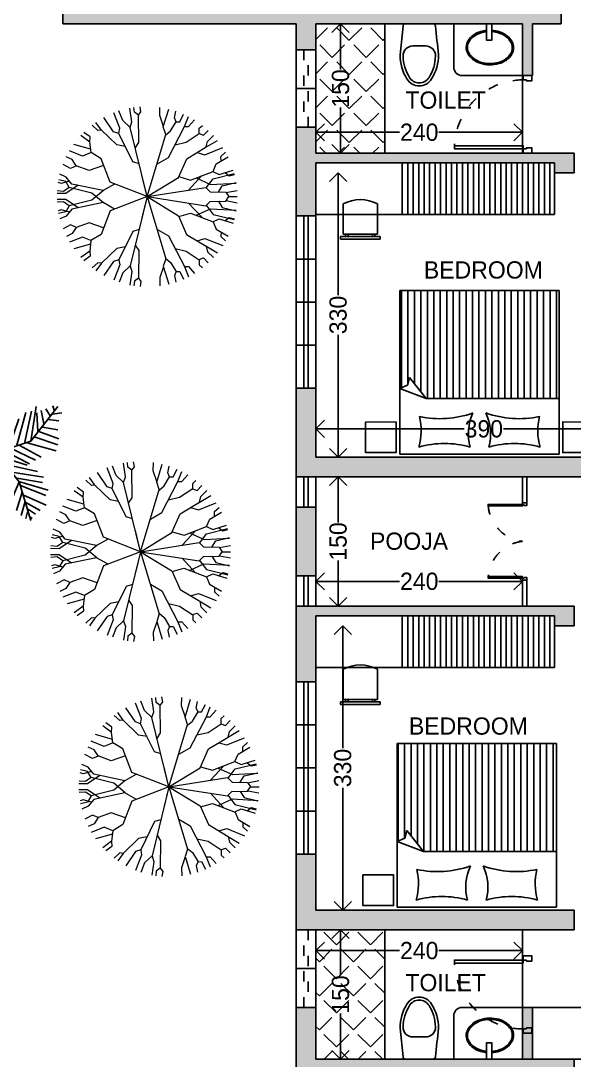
# Model space of a CAD drawing. Header units: inches. Extents: x -706 to 45253, y -3984 to 13819.
# Drawn here: x 20258 to 20901, y 5843 to 7050 of the extents above; entities that cross this region are included whole.
import ezdxf

# ---------------------------------------------------------------- set-up
doc = ezdxf.new("R2010")
doc.units = ezdxf.units.IN
doc.header["$PDMODE"] = 99
doc.header["$PDSIZE"] = 0.2
doc.linetypes.add('ACAD_ISO03W100', pattern=[30, 12, -18])
for name, color, linetype in [('BC-FURNITURE', 8, 'Continuous'), ('BC-GREYCOLOR', 8, 'Continuous'), ('BC-GREYCOLOR @ 1', 8, 'Continuous'), ('BC-Hatch', 8, 'Continuous'), ('BC-JOINARY', 27, 'Continuous'), ('BC-WALLS', 1, 'Continuous'), ('BC-WHITECOLOR', 7, 'Continuous'), ('FUR', 8, 'Continuous'), ('grey color', 8, 'Continuous'), ('LANDSCAPE', 86, 'Continuous')]:
    doc.layers.add(name, color=color, linetype=linetype)
doc.styles.add('ATTR', font='romans.shx', dxfattribs={"width": 0.8, "height": 0.7})
doc.styles.add('BC-1IN100-1', font='FreeSans.ttf', dxfattribs={"height": 20})
doc.styles.add('style2', font='FreeSans.ttf')
doc.dimstyles.new('BC-1IN100-1', dxfattribs={"dimtxt": 20, "dimasz": 20, "dimexe": 0.18, "dimexo": 0.0625, "dimgap": 1, "dimtad": 0, "dimtoh": 1, "dimdec": 1, "dimzin": 12, "dimdsep": 46, "dimtxsty": 'BC-1IN100-1', "dimblk": 'OPEN90', "dimcen": 0.09, "dimse1": 1, "dimse2": 1, "dimclrd": 256, "dimclre": 256, "dimclrt": 7, "dimadec": 0, "dimazin": 0, "dimtfac": 1, "dimtdec": 1, "dimtofl": 0, "dimtmove": 1, "dimatfit": 3, "dimldrblk": 'OPEN90', "dimfxl": 0, "dimtolj": 1, "dimtzin": 0, "dimlwd": -1, "dimarcsym": 0})

# ---------------------------------------------------------------- blocks, each defined once
blk = doc.blocks.new('PALM')
for p, q in [((0, 0), (-10.5, 57)), ((-8.737, 47.138), (-17.069, 52.711)), ((-10.186, 53.64), (-13.084, 55.962)), ((-9.099, 51.782), (-6.563, 55.962)), ((-7.65, 43.423), (-2.578, 49.46)), ((-5.114, 28.097), (-24.676, 40.636)), ((-7.288, 39.707), (-21.778, 46.673)), ((-5.839, 35.992), (4.667, 48.067)), ((-5.114, 27.632), (10.463, 46.673)), ((-3.665, 19.273), (-27.574, 35.527)), ((-2.941, 16.486), (8.652, 37.85)), ((22.055, 7.198), (27.489, 32.277)), ((27, 9), (48, 36)), ((27.127, 9.056), (31.112, 35.992)), ((35.096, 32.741), (37.27, 22.524)), ((38.719, 34.134), (41.979, 28.561)), ((44.153, 36.456), (45.239, 32.741)), ((-31.5, 4.5), (-52.5, 25.5)), ((-48.585, 21.131), (-49.309, 29.026)), ((-43.513, 28.561), (-42.427, 15.558)), ((-38.442, 26.239), (-34.819, 7.663)), ((-35.544, 28.097), (-24.314, 3.947)), ((-14.533, 2.09), (-30.834, 25.31)), ((-1.129, 6.734), (9.014, 26.704)), ((3.942, 1.625), (11.187, 24.381)), ((10.101, 3.483), (17.708, 26.239)), ((16.259, 5.805), (23.142, 31.348)), ((31.836, 30.883), (32.561, 16.486)), ((40.53, 25.775), (48.862, 24.846)), ((43.791, 29.954), (51.036, 30.883)), ((-47.498, 19.737), (-55.83, 18.344)), ((-24.314, 23.917), (-2.941, 13.7)), ((33.285, 16.486), (48.862, 10.913)), ((36.183, 19.737), (48.137, 17.88)), ((-40.615, 13.7), (-55.105, 10.913)), ((-20.691, 13.7), (-1.129, 4.876)), ((0, 0), (27, 9)), ((29.662, 12.307), (48.137, 6.269)), ((-33.37, 6.269), (-52.207, 5.34)), ((-28.299, 3.483), (-47.86, -5.805)), ((-21.416, 3.018), (-38.079, -8.128)), ((0, 0), (-31.5, 4.5)), ((-15.982, 2.09), (-30.11, -9.521)), ((0, 0), (-22.5, -19.5)), ((-6.563, 1.161), (-21.416, -8.128)), ((0, 0), (18, -22.5)), ((6.478, 1.625), (26.04, -8.592)), ((11.187, 3.483), (30.749, -5.805)), ((18.07, 5.805), (35.096, -3.483)), ((24.229, 7.663), (46.688, 1.625)), ((-6.563, -5.805), (-19.967, -9.985)), ((-4.752, -3.483), (-3.665, -14.629)), ((2.493, -3.019), (-1.491, -20.202)), ((1.769, -2.555), (24.229, -9.521)), ((5.029, -6.27), (2.131, -25.775)), ((-17.431, -15.094), (-42.789, -18.809)), ((-15.257, -12.772), (-30.11, -12.772)), ((-17.069, -15.094), (-12.721, -40.172)), ((-13.446, -11.378), (-8.737, -32.741)), ((-9.461, -8.592), (-6.201, -23.453)), ((9.014, -11.378), (3.58, -35.992)), ((7.565, -9.056), (32.198, -14.629)), ((12.274, -15.094), (36.907, -18.809)), ((-24.314, -21.596), (-42.427, -22.06)), ((-22.5, -19.5), (-37.5, -45)), ((-25.038, -23.918), (-22.865, -45.281)), ((-20.691, -18.345), (-17.793, -44.352)), ((14.085, -16.951), (6.478, -40.172)), ((18.07, -22.524), (8.289, -45.745)), ((16.259, -19.738), (36.183, -22.989)), ((18, -22.5), (27, -52.5)), ((18.433, -22.524), (40.53, -29.026)), ((-28.299, -29.026), (-42.789, -31.348)), ((-26.849, -26.24), (-40.253, -25.775)), ((-29.023, -30.884), (-27.936, -43.887)), ((20.244, -30.419), (15.897, -44.816)), ((19.157, -25.311), (38.719, -33.206)), ((-30.834, -34.135), (-42.427, -35.528)), ((-34.457, -39.708), (-40.978, -42.494)), ((-32.646, -36.921), (-31.921, -44.352)), ((22.78, -37.85), (19.519, -48.532)), ((21.331, -32.741), (39.081, -40.636)), ((22.78, -38.314), (34.372, -44.816)), ((24.591, -45.745), (23.142, -50.854)), ((24.591, -43.423), (30.749, -47.603)), ((26.764, -49.925), (28.213, -50.854))]:
    blk.add_line(p, q)
at = {"style": 'ATTR', "width": 0.8, "flags": 9}
blk.add_attdef('ESTCODE', (0, 0), '', height=0.7, dxfattribs=at)
blk = doc.blocks.new('A$C1966232F')
at = {"layer": 'LANDSCAPE', "xscale": 0.8, "yscale": 0.8, "zscale": 0.8}
blk.add_blockref('PALM', (44.66, 42), dxfattribs=at)
blk = doc.blocks.new('COCONUT_TREE')
at = {"xscale": 0.1560000000000001, "yscale": 0.156, "zscale": 0.1560000000000001, "rotation": 6.926260669370794}
blk.add_blockref('A$C1966232F', (-6.04, -7.3), dxfattribs=at)
blk = doc.blocks.new('BC-TREE-1')
at = {"color": 56, "linetype": 'Continuous', "lineweight": 20}
for p, q in [((-0.346, 0.912), (-0.388, 0.972)), ((-0.268, 0.846), (-0.33, 0.993)), ((-0.143, 0.865), (-0.171, 1.032)), ((-0.155, 0.936), (-0.112, 0.978)), ((-0.103, 0.788), (-0.13, 1.038)), ((-0.112, 0.978), (-0.118, 1.04)), ((-0.041, 0.749), (-0.018, 1.046)), ((-0.009, 0.882), (-0.024, 1.046)), ((0.076, 0.914), (0.069, 1.044)), ((0.127, 0.94), (0.14, 1.037)), ((0.127, 0.94), (0.14, 1.037)), ((0.169, 0.902), (0.21, 1.025)), ((0.239, 0.711), (0.295, 1.004)), ((0.242, 0.848), (0.301, 1.002)), ((0.308, 0.732), (0.4, 0.967)), ((0.368, 0.913), (0.39, 0.971)), ((-0.476, 0.751), (-0.538, 0.897)), ((-0.391, 0.73), (-0.446, 0.946)), ((-0.294, 0.907), (-0.346, 0.912)), ((-0.187, 0.796), (-0.143, 0.865)), ((0.058, 0.827), (-0.009, 0.882)), ((0.043, 0.733), (0.072, 0.912)), ((0.072, 0.912), (0.127, 0.94)), ((0.173, 0.898), (0.127, 0.94)), ((0.153, 0.718), (0.173, 0.898)), ((0.164, 0.813), (0.242, 0.848)), ((0.367, 0.796), (0.439, 0.95)), ((0.398, 0.861), (0.368, 0.913)), ((0.483, 0.744), (0.582, 0.87)), ((-0.123, 0.526), (-0.188, 0.799)), ((-0.139, 0.594), (-0.041, 0.749)), ((-0.009, 0.694), (-0.103, 0.788)), ((-0.014, 0.689), (0.043, 0.733)), ((0.192, 0.666), (0.308, 0.732)), ((0.391, 0.718), (0.367, 0.796)), ((0.393, 0.721), (0.483, 0.744)), ((0.524, 0.796), (0.575, 0.788)), ((0.57, 0.6), (0.681, 0.794)), ((0.575, 0.788), (0.632, 0.834)), ((-0.01, 0.487), (-0.156, 0.664)), ((0, 0), (-0.014, 0.689)), ((0, 0), (0.197, 0.661)), ((0.197, 0.661), (0.153, 0.718)), ((0.291, 0.536), (0.239, 0.711)), ((0.258, 0.474), (0.393, 0.721)), ((0.658, 0.598), (0.757, 0.722)), ((0.663, 0.603), (0.73, 0.609)), ((0.73, 0.609), (0.805, 0.668)), ((-0.181, 0.395), (-0.123, 0.526)), ((0.139, 0.467), (0.327, 0.599)), ((0.497, 0.396), (0.663, 0.603)), ((0.585, 0.506), (0.57, 0.6)), ((0.687, 0.365), (0.807, 0.502)), ((0.794, 0.555), (0.856, 0.601)), ((0.805, 0.5), (0.794, 0.555)), ((0.807, 0.502), (0.867, 0.494)), ((0.867, 0.494), (0.904, 0.526)), ((0.279, 0.333), (0.258, 0.474)), ((0.269, 0.33), (0.497, 0.396)), ((0.641, 0.24), (0.687, 0.365)), ((0.864, 0.321), (0.87, 0.366)), ((0.87, 0.366), (0.957, 0.424)), ((0, 0), (0.269, 0.33)), ((0.484, 0.184), (0.864, 0.321)), ((0.864, 0.321), (0.986, 0.351)), ((0.907, 0.218), (0.912, 0.258)), ((0.912, 0.258), (1.005, 0.292)), ((0.389, 0.062), (0.484, 0.184)), ((0.737, 0.117), (0.793, 0.168)), ((0.793, 0.168), (0.907, 0.218)), ((0.907, 0.218), (0.949, 0.192)), ((0.949, 0.192), (1.028, 0.197)), ((0, 0), (0.745, 0.118)), ((0, 0), (0.77, -0.303)), ((0.745, 0.118), (0.827, 0.078)), ((0.827, 0.078), (1.04, 0.112)), ((0.833, 0.079), (0.951, 0.019)), ((0.951, 0.019), (1.046, 0.009)), ((0.608, -0.18), (0.923, -0.227)), ((0.923, -0.227), (0.967, -0.203)), ((0.923, -0.227), (0.952, -0.277)), ((0.967, -0.203), (1.023, -0.221)), ((0.77, -0.303), (0.838, -0.292)), ((0.77, -0.303), (0.838, -0.399)), ((0.838, -0.292), (0.991, -0.335)), ((0.952, -0.277), (1.005, -0.29)), ((0.838, -0.399), (0.941, -0.457))]:
    blk.add_line(p, q, dxfattribs=at)
at = {"color": 68, "linetype": 'Continuous', "lineweight": 20}
for p, q in [((-0.542, 0.781), (-0.599, 0.858)), ((-0.188, 0.799), (-0.268, 0.846)), ((-0.705, 0.706), (-0.732, 0.747)), ((-0.618, 0.745), (-0.666, 0.807)), ((-0.644, 0.696), (-0.618, 0.745)), ((-0.479, 0.757), (-0.542, 0.781)), ((-0.374, 0.514), (-0.479, 0.757)), ((-0.43, 0.643), (-0.391, 0.73)), ((-0.742, 0.584), (-0.81, 0.663)), ((-0.645, 0.698), (-0.705, 0.706)), ((-0.565, 0.534), (-0.645, 0.698)), ((-0.811, 0.491), (-0.891, 0.548)), ((-0.748, 0.539), (-0.857, 0.6)), ((-0.816, 0.451), (-0.811, 0.491)), ((-0.748, 0.539), (-0.742, 0.584)), ((-0.417, 0.305), (-0.748, 0.539)), ((-0.554, 0.402), (-0.565, 0.534)), ((-0.171, 0.389), (-0.374, 0.514)), ((-0.776, 0.294), (-0.973, 0.384)), ((-0.864, 0.437), (-0.938, 0.463)), ((-0.816, 0.451), (-0.864, 0.437)), ((-0.72, 0.372), (-0.816, 0.451)), ((-0.68, 0.308), (-0.72, 0.372)), ((0, 0), (-0.171, 0.389)), ((-0.912, 0.27), (-1.006, 0.286)), ((-0.782, 0.297), (-0.912, 0.27)), ((-0.687, 0.311), (-0.776, 0.294)), ((0, 0), (-0.687, 0.311)), ((-0.359, 0.163), (-0.417, 0.305)), ((-0.986, 0.061), (-1.045, 0.058)), ((-0.95, 0.026), (-0.991, -0.015)), ((-0.95, 0.026), (-0.986, 0.061)), ((-0.634, -0.012), (-0.95, 0.026)), ((0, 0), (-0.823, -0.088)), ((0, 0), (-0.25, -0.027)), ((0, 0), (-0.223, -0.404)), ((0, 0), (0.233, -0.093)), ((0, 0), (0.107, -0.448)), ((-0.991, -0.015), (-1.046, -0.013)), ((-0.885, -0.059), (-1.045, -0.06)), ((-0.823, -0.088), (-0.914, -0.163)), ((-0.823, -0.088), (-0.885, -0.059)), ((-0.423, -0.112), (-0.77, -0.228)), ((-0.576, -0.062), (-0.634, -0.012)), ((-0.391, -0.042), (-0.423, -0.112)), ((-0.914, -0.163), (-1.029, -0.191)), ((-0.829, -0.21), (-1.015, -0.254)), ((-0.77, -0.228), (-0.829, -0.21)), ((-0.77, -0.228), (-0.798, -0.285)), ((-0.611, -0.175), (-0.643, -0.27)), ((0.366, -0.144), (0.378, -0.22)), ((0.378, -0.22), (0.682, -0.424)), ((0.539, -0.213), (0.608, -0.18)), ((-0.798, -0.285), (-0.977, -0.375)), ((-0.643, -0.27), (-0.837, -0.423)), ((-0.195, -0.355), (-0.138, -0.497)), ((0.543, -0.331), (0.548, -0.431)), ((-0.837, -0.423), (-0.933, -0.474)), ((-0.838, -0.463), (-0.907, -0.521)), ((-0.837, -0.423), (-0.838, -0.463)), ((-0.507, -0.472), (-0.593, -0.578)), ((-0.223, -0.404), (-0.507, -0.472)), ((-0.425, -0.453), (-0.39, -0.626)), ((0.094, -0.394), (0.001, -0.516)), ((0.107, -0.448), (0.364, -0.59)), ((0.548, -0.431), (0.695, -0.63)), ((0.682, -0.424), (0.743, -0.422)), ((0.682, -0.424), (0.694, -0.487)), ((0.743, -0.422), (0.911, -0.515)), ((-0.775, -0.564), (-0.836, -0.629)), ((-0.715, -0.577), (-0.805, -0.668)), ((-0.715, -0.577), (-0.775, -0.564)), ((-0.593, -0.578), (-0.715, -0.577)), ((-0.634, -0.578), (-0.714, -0.764)), ((-0.593, -0.578), (-0.566, -0.683)), ((-0.138, -0.497), (-0.262, -0.847)), ((-0.139, -0.494), (-0.046, -0.642)), ((0.003, -0.514), (-0.126, -0.631)), ((0.001, -0.516), (0.028, -0.886)), ((0.29, -0.549), (0.21, -0.707)), ((0.364, -0.59), (0.418, -0.715)), ((0.694, -0.487), (0.842, -0.621)), ((-0.566, -0.683), (-0.646, -0.823)), ((-0.39, -0.626), (-0.466, -0.768)), ((-0.126, -0.631), (-0.227, -0.882)), ((-0.046, -0.642), (-0.016, -0.911)), ((0.21, -0.707), (0.245, -0.864)), ((0.418, -0.715), (0.365, -0.809)), ((0.418, -0.715), (0.537, -0.746)), ((0.695, -0.63), (0.685, -0.669)), ((0.685, -0.669), (0.736, -0.743)), ((0.695, -0.63), (0.773, -0.705)), ((-0.542, -0.804), (-0.583, -0.869)), ((-0.466, -0.768), (-0.542, -0.804)), ((-0.444, -0.838), (-0.502, -0.918)), ((-0.464, -0.766), (-0.444, -0.838)), ((-0.238, -0.778), (-0.161, -0.932)), ((0.023, -0.813), (-0.092, -0.941)), ((0.365, -0.809), (0.404, -0.965)), ((0.458, -0.725), (0.486, -0.927)), ((0.537, -0.746), (0.597, -0.749)), ((0.537, -0.746), (0.599, -0.858)), ((0.597, -0.749), (0.64, -0.828)), ((-0.351, -0.901), (-0.393, -0.97)), ((-0.262, -0.847), (-0.351, -0.901)), ((-0.302, -0.913), (-0.332, -0.992)), ((-0.227, -0.882), (-0.302, -0.913)), ((-0.298, -0.869), (-0.283, -0.966)), ((-0.227, -0.882), (-0.19, -0.953)), ((-0.19, -0.953), (-0.206, -1.026)), ((-0.161, -0.932), (-0.175, -1.032)), ((-0.092, -0.941), (-0.105, -1.041)), ((-0.016, -0.911), (-0.069, -0.97)), ((-0.016, -0.911), (0.049, -0.96)), ((0.057, -0.917), (0.017, -1.007)), ((0.028, -0.886), (0.099, -0.962)), ((0.049, -0.96), (0.057, -1.045)), ((0.099, -0.962), (0.121, -1.039)), ((0.244, -0.862), (0.206, -0.925)), ((0.206, -0.925), (0.24, -1.018)), ((0.245, -0.864), (0.309, -0.919)), ((0.309, -0.919), (0.332, -0.992)), ((-0.283, -0.966), (-0.3, -1.002)), ((-0.069, -0.97), (-0.074, -1.044)), ((0.017, -1.007), (0.024, -1.046))]:
    blk.add_line(p, q, dxfattribs=at)
blk = doc.blocks.new('02 GROUND FLOOR$0$wc-wh')
at = {"color": 0, "linetype": 'ByBlock'}
for points in [[(315, 195), (22, 165, 0.384412), (0, 140), (0, -140, 0.383904), (22, -165, 0.001434), (314, -195, 0.140641), (560, -125, 0.259738), (630, 0, 0.259738), (560, 125, 0.139471)], [(225, 65), (225, -65, 0.422961), (328, -165, 0.13189), (544, -100, 0.259738), (600, 0, 0.259738), (544, 100, 0.13189), (328, 165, 0.422961)]]:
    blk.add_lwpolyline(points, format="xyb", close=True, dxfattribs=at)
blk.add_arc((316, -170), 25, 264.2811, 270.16, dxfattribs=at)
blk = doc.blocks.new('A$C6E117E9E')
at = {"xscale": -1, "rotation": 30.00000247440961}
blk.add_blockref('02 GROUND FLOOR$0$wc-wh', (564, 389), dxfattribs=at)
blk = doc.blocks.new('GOBIND DOOR 7')
at = {"layer": 'BC-Hatch', "linetype": 'ACAD_ISO03W100'}
blk.add_arc((33263.5, 16175.5), 80, 0, 90, dxfattribs=at)
at = {"layer": 'BC-JOINARY'}
blk.add_lwpolyline([(33263.5, 16175.5), (33263.5, 16255.5), (33267, 16255.5), (33267, 16175.5)], close=True, dxfattribs=at)
for points in [[(33263.5, 16171.7), (33264.8, 16171.7), (33264.8, 16165.5), (33258.5, 16165.5), (33258.5, 16175.5), (33263.5, 16175.5), (33263.5, 16171.7)], [(33343.5, 16171.7), (33342.3, 16171.7), (33342.3, 16165.5), (33348.5, 16165.5), (33348.5, 16175.5), (33343.5, 16175.5), (33343.5, 16171.7)]]:
    blk.add_lwpolyline(points, dxfattribs=at)
blk = doc.blocks.new('A$C52937CB9')
at = {"layer": 'FUR'}
for p, q in [((39.8, 190), (39.8, 0)), ((224.8, 190), (39.8, 190)), ((224.8, 0), (224.8, 190)), ((39.8, 125.3), (194.3, 125.3)), ((213.7, 101.1), (194.3, 125.3)), ((194.3, 125.3), (224.8, 114)), ((216.1, 110), (213.7, 101.1)), ((224.8, 114), (216.1, 110)), ((39.8, 0), (224.8, 0))]:
    blk.add_line(p, q, dxfattribs=at)
for points in [[(0, 152.8), (0, 188.3), (35.6, 188.3), (35.5, 152.7)], [(264.7, 152.8), (264.6, 188.3), (229.1, 188.3), (229.1, 152.7)]]:
    blk.add_lwpolyline(points, close=True, dxfattribs=at)
for centre, radius, start, end in [((-1.3, 162.6), 65.9, 345.6575, 16.9499), ((91.6, 288.6), 110.9, 254.3673, 285.6765), ((176.6, 166.4), 57.2, 164.3325, 204.9851), ((88, 166.4), 57.2, 335.0149, 15.6675), ((173, 288.6), 110.9, 254.3235, 285.6327), ((265.9, 162.6), 65.9, 163.0501, 194.3425), ((86.6, 35.1), 113.8, 70.3798, 102.1998), ((178.1, 35.1), 113.8, 77.8002, 109.6202)]:
    blk.add_arc(centre, radius, start, end, dxfattribs=at)
blk = doc.blocks.new('A$C925929284')
at = {"layer": 'BC-GREYCOLOR'}
h = blk.add_hatch(dxfattribs=at)
h.set_pattern_fill('ANSI31', color=256, scale=60, angle=315, style=0)
h.set_pattern_definition([(0, (-91.719, -51.977), (2e-15, 7.5), [])])
h.paths.add_polyline_path([(125.3, 70.3), (125.3, 224.8), (0, 224.8), (0, 39.8), (114, 39.8), (110, 48.5), (101.1, 50.9)])
at = {"layer": 'grey color', "rotation": 270}
blk.add_blockref('A$C52937CB9', (0, 264.7), dxfattribs=at)
blk = doc.blocks.new('chair- 1')
at = {"layer": 'BC-FURNITURE'}
for p, q in [((119.5, -460.5), (73.5, -460.5)), ((73.5, -463.5), (73.5, -460.5)), ((119.5, -463.5), (73.5, -463.5)), ((76.5, -466.5), (76.5, -501.5)), ((76.5, -466.5), (116.5, -466.5)), ((79.5, -466.5), (79.5, -463.5)), ((82.5, -466.5), (82.5, -463.5)), ((110.5, -466.5), (110.5, -463.5)), ((113.5, -466.5), (113.5, -463.5)), ((116.5, -501.5), (116.5, -466.5)), ((119.5, -463.5), (119.5, -460.5))]:
    blk.add_line(p, q, dxfattribs=at)
blk.add_arc((96.5, -464), 42.5, 241.9275, 298.0725, dxfattribs=at)
blk = doc.blocks.new('_Open90')
at = {"color": 0, "linetype": 'ByBlock', "lineweight": -2}
for p, q in [((0, 0), (-1, 0)), ((-0.5, 0.5), (0, 0)), ((0, 0), (-0.5, -0.5))]:
    blk.add_line(p, q, dxfattribs=at)
blk = doc.blocks.new('*D517')
at = {"layer": 'BC-Hatch'}
for p, q in [((322.6, 1851), (322.6, 1817.9)), ((322.6, 1741), (322.6, 1774.1))]:
    blk.add_line(p, q, dxfattribs=at)
at = {"layer": 'Defpoints', "color": 0}
for p in [(322.6, 1871), (374, 1871), (374, 1721)]:
    blk.add_point(p, dxfattribs=at)
at = {"layer": 'BC-Hatch', "xscale": 20, "yscale": 20, "zscale": 20}
for p, rotation in [((322.6, 1871), 90), ((322.6, 1721), 270)]:
    blk.add_blockref('_Open90', p, dxfattribs=dict(at, rotation=rotation))
at = {"layer": 'BC-Hatch', "color": 7, "insert": (322.6, 1796), "char_height": 20, "attachment_point": 5, "rotation": 90, "style": 'BC-1IN100-1'}
blk.add_mtext('\\A1;150', dxfattribs=at)
blk = doc.blocks.new('*D518')
at = {"layer": 'BC-Hatch'}
for p, q in [((314, 1745.1), (391.1, 1745.1)), ((514, 1745.1), (436.9, 1745.1))]:
    blk.add_line(p, q, dxfattribs=at)
at = {"layer": 'Defpoints', "color": 0}
for p in [(294, 1871), (534, 1871), (294, 1745.1)]:
    blk.add_point(p, dxfattribs=at)
at = {"layer": 'BC-Hatch', "xscale": 20, "yscale": 20, "zscale": 20, "rotation": 180}
blk.add_blockref('_Open90', (294, 1745.1), dxfattribs=at)
at = {"layer": 'BC-Hatch', "xscale": 20, "yscale": 20, "zscale": 20}
blk.add_blockref('_Open90', (534, 1745.1), dxfattribs=at)
at = {"layer": 'BC-Hatch', "color": 7, "insert": (414, 1745.1), "char_height": 20, "attachment_point": 5, "style": 'BC-1IN100-1'}
blk.add_mtext('\\A1;240', dxfattribs=at)
blk = doc.blocks.new('*D519')
at = {"layer": 'BC-Hatch'}
for p, q in [((314, 1400.7), (466.1, 1400.7)), ((664, 1400.7), (511.9, 1400.7))]:
    blk.add_line(p, q, dxfattribs=at)
at = {"layer": 'Defpoints', "color": 0}
for p in [(294, 1400.7), (294, 1368), (684, 1368)]:
    blk.add_point(p, dxfattribs=at)
at = {"layer": 'BC-Hatch', "xscale": 20, "yscale": 20, "zscale": 20, "rotation": 180}
blk.add_blockref('_Open90', (294, 1400.7), dxfattribs=at)
at = {"layer": 'BC-Hatch', "xscale": 20, "yscale": 20, "zscale": 20}
blk.add_blockref('_Open90', (684, 1400.7), dxfattribs=at)
at = {"layer": 'BC-Hatch', "color": 7, "insert": (489, 1400.7), "char_height": 20, "attachment_point": 5, "style": 'BC-1IN100-1'}
blk.add_mtext('\\A1;390', dxfattribs=at)
blk = doc.blocks.new('*D520')
at = {"layer": 'BC-Hatch'}
for p, q in [((319.8, 1678), (319.8, 1555.9)), ((319.8, 1388), (319.8, 1510.1))]:
    blk.add_line(p, q, dxfattribs=at)
at = {"layer": 'Defpoints', "color": 0}
for p in [(294, 1698), (319.8, 1698), (294, 1368)]:
    blk.add_point(p, dxfattribs=at)
at = {"layer": 'BC-Hatch', "xscale": 20, "yscale": 20, "zscale": 20}
for p, rotation in [((319.8, 1698), 90), ((319.8, 1368), 270)]:
    blk.add_blockref('_Open90', p, dxfattribs=dict(at, rotation=rotation))
at = {"layer": 'BC-Hatch', "color": 7, "insert": (319.8, 1533), "char_height": 20, "attachment_point": 5, "rotation": 90, "style": 'BC-1IN100-1'}
blk.add_mtext('\\A1;330', dxfattribs=at)
blk = doc.blocks.new('*D521')
at = {"layer": 'BC-Hatch'}
for p, q in [((325.1, 1152), (325.1, 1029.9)), ((325.1, 862), (325.1, 984.1))]:
    blk.add_line(p, q, dxfattribs=at)
at = {"layer": 'Defpoints', "color": 0}
for p in [(325.1, 1172), (384, 1172), (384, 842)]:
    blk.add_point(p, dxfattribs=at)
at = {"layer": 'BC-Hatch', "xscale": 20, "yscale": 20, "zscale": 20}
for p, rotation in [((325.1, 1172), 90), ((325.1, 842), 270)]:
    blk.add_blockref('_Open90', p, dxfattribs=dict(at, rotation=rotation))
at = {"layer": 'BC-Hatch', "color": 7, "insert": (325.1, 1007), "char_height": 20, "attachment_point": 5, "rotation": 90, "style": 'BC-1IN100-1'}
blk.add_mtext('\\A1;330', dxfattribs=at)
blk = doc.blocks.new('*D524')
at = {"layer": 'BC-Hatch'}
for p, q in [((322.6, 799), (322.6, 765.9)), ((322.6, 689), (322.6, 722.1))]:
    blk.add_line(p, q, dxfattribs=at)
at = {"layer": 'Defpoints', "color": 0}
for p in [(374, 819), (322.6, 669), (374, 669)]:
    blk.add_point(p, dxfattribs=at)
at = {"layer": 'BC-Hatch', "xscale": 20, "yscale": 20, "zscale": 20}
for p, rotation in [((322.6, 819), 90), ((322.6, 669), 270)]:
    blk.add_blockref('_Open90', p, dxfattribs=dict(at, rotation=rotation))
at = {"layer": 'BC-Hatch', "color": 7, "insert": (322.6, 744), "char_height": 20, "attachment_point": 5, "rotation": 90, "style": 'BC-1IN100-1'}
blk.add_mtext('\\A1;150', dxfattribs=at)
blk = doc.blocks.new('*D525')
at = {"layer": 'BC-Hatch'}
for p, q in [((314, 794.9), (391.1, 794.9)), ((514, 794.9), (436.9, 794.9))]:
    blk.add_line(p, q, dxfattribs=at)
at = {"layer": 'Defpoints', "color": 0}
for p in [(294, 794.9), (294, 669), (534, 669)]:
    blk.add_point(p, dxfattribs=at)
at = {"layer": 'BC-Hatch', "xscale": 20, "yscale": 20, "zscale": 20, "rotation": 180}
blk.add_blockref('_Open90', (294, 794.9), dxfattribs=at)
at = {"layer": 'BC-Hatch', "xscale": 20, "yscale": 20, "zscale": 20}
blk.add_blockref('_Open90', (534, 794.9), dxfattribs=at)
at = {"layer": 'BC-Hatch', "color": 7, "insert": (414, 794.9), "char_height": 20, "attachment_point": 5, "style": 'BC-1IN100-1'}
blk.add_mtext('\\A1;240', dxfattribs=at)
blk = doc.blocks.new('*D530')
at = {"layer": 'BC-Hatch'}
for p, q in [((319.8, 1325), (319.8, 1291.9)), ((319.8, 1215), (319.8, 1248.1))]:
    blk.add_line(p, q, dxfattribs=at)
at = {"layer": 'Defpoints', "color": 0}
for p in [(294, 1345), (319.8, 1345), (294, 1195)]:
    blk.add_point(p, dxfattribs=at)
at = {"layer": 'BC-Hatch', "xscale": 20, "yscale": 20, "zscale": 20}
for p, rotation in [((319.8, 1345), 90), ((319.8, 1195), 270)]:
    blk.add_blockref('_Open90', p, dxfattribs=dict(at, rotation=rotation))
at = {"layer": 'BC-Hatch', "color": 7, "insert": (319.8, 1270), "char_height": 20, "attachment_point": 5, "rotation": 90, "style": 'BC-1IN100-1'}
blk.add_mtext('\\A1;150', dxfattribs=at)
blk = doc.blocks.new('*D531')
at = {"layer": 'BC-Hatch'}
for p, q in [((314, 1223.7), (391.1, 1223.7)), ((514, 1223.7), (436.9, 1223.7))]:
    blk.add_line(p, q, dxfattribs=at)
at = {"layer": 'Defpoints', "color": 0}
for p in [(534, 1223.7), (294, 1195), (534, 1195)]:
    blk.add_point(p, dxfattribs=at)
at = {"layer": 'BC-Hatch', "xscale": 20, "yscale": 20, "zscale": 20, "rotation": 180}
blk.add_blockref('_Open90', (294, 1223.7), dxfattribs=at)
at = {"layer": 'BC-Hatch', "xscale": 20, "yscale": 20, "zscale": 20}
blk.add_blockref('_Open90', (534, 1223.7), dxfattribs=at)
at = {"layer": 'BC-Hatch', "color": 7, "insert": (414, 1223.7), "char_height": 20, "attachment_point": 5, "style": 'BC-1IN100-1'}
blk.add_mtext('\\A1;240', dxfattribs=at)
blk = doc.blocks.new('A$C593863391')
at = {"layer": 'BC-GREYCOLOR'}
h = blk.add_hatch(dxfattribs=at)
h.set_pattern_fill('ANSI31', color=256, scale=60, angle=225, style=0)
h.set_pattern_definition([(270, (296.5685, 1127.228), (7.5, -4e-15), [])])
h.paths.add_polyline_path([(573.37, 910.21), (573.37, 1035.51), (388.37, 1035.51), (388.37, 921.51), (397.05, 925.54), (399.48, 934.42), (418.88, 910.21)])
at = {"layer": 'BC-Hatch'}
h = blk.add_hatch(color=16, dxfattribs=at)
h.paths.add_polyline_path([(1353.02, 2164), (1353.02, 2510), (1241.52, 2510), (1241.52, 2487), (1330.02, 2487), (1330.02, 2247), (1030.02, 2247), (1030.02, 2224), (1330.02, 2224), (1330.02, 2164)])
h.paths.add_polyline_path([(940.02, 2224), (940.02, 2510), (917.02, 2510), (917.02, 2224)])
h.paths.add_polyline_path([(940.02, 2044), (940.02, 2067), (917.02, 2067), (917.02, 2044)])
h.paths.add_polyline_path([(1045.02, 1871), (1045.02, 1894), (940.02, 1894), (940.02, 1954), (917.02, 1954), (917.02, 1871)])
h.paths.add_polyline_path([(1353.02, 1871), (1353.02, 1954), (1330.02, 1954), (1330.02, 1894), (1225.02, 1894), (1225.02, 1871), (1330.02, 1871)])
h.paths.add_polyline_path([(1353.02, 1999), (1353.02, 2119), (1330.02, 2119), (1330.02, 1999)])
h.paths.add_polyline_path([(1353.02, 1345), (1353.02, 1721), (1330.02, 1721), (1330.02, 1345)])
h.paths.add_polyline_path([(940.02, 1356.5, 1), (917.02, 1356.5, 1)])
h.paths.add_polyline_path([(917.02, 1709.5, 1), (940.02, 1709.5, 1)])
h.paths.add_polyline_path([(707.02, 1623), (707.02, 1721), (684.02, 1721), (684.02, 1711), (684.02, 1623)])
h.paths.add_polyline_path([(707.02, 1422.64), (707.02, 1473), (684.02, 1473), (684.02, 1368), (294.02, 1368), (294.02, 1448), (271.02, 1448), (271.02, 1345), (707.02, 1345), (707.02, 1411.63), (701.43, 1410.78), (707.02, 1411.78), (707.02, 1422.42), (689.98, 1423.03)])
h.paths.add_polyline_path([(594.02, 1698), (594.02, 1711), (594.02, 1721), (294.02, 1721), (294.02, 1751), (271.02, 1751), (271.02, 1648), (294.02, 1648), (294.02, 1709.5), (571.02, 1709.5), (571.02, 1698)])
h.paths.add_polyline_path([(579.02, 1871), (579.02, 1942.5), (684.02, 1942.5), (684.02, 1871), (707.02, 1871), (707.02, 1954), (556.02, 1954), (556.02, 1894), (376, 1894), (376, 1954), (364.5, 1954), (354.5, 1954), (353, 1954), (353, 1894), (23, 1894), (23, 2134), (353, 2134), (353, 2044), (354.5, 2044), (364.5, 2044), (376, 2044), (376, 2134), (556.02, 2134), (556.02, 2074), (579.02, 2074), (579.02, 2157), (294.02, 2157), (294.02, 2247), (271.02, 2247), (271.02, 2157), (0, 2157), (0, 1871), (271.02, 1871), (271.02, 1841), (294.02, 1841), (294.02, 1871), (534.02, 1871), (534.02, 1811), (534.76, 1811), (544.76, 1811), (545.52, 1811), (545.52, 1871)])
h.paths.add_polyline_path([(707.02, 2044), (707.02, 2510), (589.02, 2510), (589.02, 2487), (684.02, 2487), (684.02, 2044)])
h.paths.add_polyline_path([(389.02, 2487), (389.02, 2510), (271.02, 2510), (271.02, 2397), (294.02, 2397), (294.02, 2487)])
h.paths.add_polyline_path([(294.02, 1230), (294.02, 1310), (271.02, 1310), (271.02, 1230)])
h.paths.add_polyline_path([(1141.52, 2487), (1141.52, 2510), (1030.02, 2510), (1030.02, 2487)], flags=16)
h = blk.add_hatch(dxfattribs=at)
h.set_pattern_fill('ANGLE', color=256, scale=4, angle=45, style=0)
h.set_pattern_definition([(45, (-8501.085, -5044.09), (-19.75656, 19.75656), [20.32, -7.62]), (135, (-8501.085, -5044.09), (-19.75656, -19.75656), [20.32, -7.62])])
h.paths.add_polyline_path([(374.02, 1721), (374.02, 1871), (294.02, 1871), (294.02, 1841), (294.02, 1751), (294.02, 1721)])
h = blk.add_hatch(dxfattribs=at)
h.set_pattern_fill('ANSI31', color=256, scale=2, angle=45, style=0)
h.set_pattern_definition([(90, (-19386.115, 1168.094), (-6.35, 4e-16), [])])
h.paths.add_polyline_path([(571.02, 1649.5), (571.02, 1698), (571.02, 1709.5), (394.02, 1709.5), (394.02, 1649.5)])
h = blk.add_hatch(color=16, dxfattribs=at)
h.paths.add_polyline_path([(1353.02, 819), (1353.02, 1195), (1330.02, 1195), (1330.02, 819)])
h.paths.add_polyline_path([(1316.23, 646), (1325.13, 663.79), (1317.58, 646), (1353.02, 646), (1353.02, 669), (1292.86, 669), (1298.73, 646), (1306.45, 646), (1306.59, 646.89), (1306.54, 646)])
h.paths.add_polyline_path([(1296.9, 646), (1292.69, 669), (1235.02, 669), (1235.02, 646), (1279.9, 646), (1269.38, 658.48), (1283.86, 646)])
h.paths.add_polyline_path([(1035.02, 646), (1035.02, 669), (867.02, 669), (867.02, 658.22), (867.02, 646)])
h.paths.add_polyline_path([(917.02, 830.5, 1), (940.02, 830.5, 1)])
h.paths.add_polyline_path([(917.02, 1183.5, 1), (940.02, 1183.5, 1)])
h.paths.add_polyline_path([(707.02, 1082), (707.02, 1195), (684.02, 1195), (684.02, 1082)])
h.paths.add_polyline_path([(707.02, 669), (707.02, 932), (684.02, 932), (684.02, 842), (684.02, 669), (654.02, 669), (654.02, 646), (757.02, 646), (757.02, 658.22), (757.02, 669)])
h.paths.add_polyline_path([(594.02, 819), (594.02, 842), (294.02, 842), (294.02, 907), (271.02, 907), (271.02, 819), (294.02, 819)])
h.paths.add_polyline_path([(294.02, 1107), (294.02, 1183.5), (571.02, 1183.5), (571.02, 1172), (594.02, 1172), (594.02, 1195), (271.02, 1195), (271.02, 1107)])
h.paths.add_polyline_path([(294.02, 669), (294.02, 729), (271.02, 729), (271.02, 646), (594.02, 646), (594.02, 669)])
h.paths.add_polyline_path([(707.02, 323), (707.02, 346), (609.02, 346), (609.02, 323)])
h.paths.add_polyline_path([(1015.02, 323), (1015.02, 346), (940.02, 346), (917.02, 346), (917.02, 323)])
h.paths.add_polyline_path([(992.02, 11.5, 1), (1015.02, 11.5, 1)])
h.paths.add_polyline_path([(609.02, 11.5, 1), (632.02, 11.5, 1)])
h.paths.add_polyline_path([(545.52, 669), (545.52, 729), (534.02, 729), (534.02, 674, 0.0023088), (534.76, 674), (538.56, 674), (538.56, 675.25), (544.76, 675.25), (544.76, 669)], flags=16)
h = blk.add_hatch(dxfattribs=at)
h.set_pattern_fill('ANSI31', color=256, scale=2, angle=45, style=0)
h.set_pattern_definition([(90, (-19386.115, 642.094), (-6.35, 4e-16), [])])
h.paths.add_polyline_path([(571.02, 1123.5), (571.02, 1172), (571.02, 1183.5), (394.02, 1183.5), (394.02, 1123.5)])
h = blk.add_hatch(dxfattribs=at)
h.set_pattern_fill('ANGLE', color=256, scale=4, angle=45, style=0)
h.set_pattern_definition([(45, (-16813.9, 702.094), (-19.756563, 19.756563), [20.32, -7.62]), (135, (-16813.9, 702.094), (-19.756563, -19.756563), [20.32, -7.62])])
h.paths.add_polyline_path([(374.02, 819), (374.02, 669), (294.02, 669), (294.02, 699), (294.02, 789), (294.02, 819)])
blk.add_hatch(color=16, dxfattribs=at).paths.add_polyline_path([(545.52, 669), (545.52, 729), (534.02, 729), (534.02, 669)])
for p, q in [((394.02, 1649.5), (394.02, 1709.5)), ((571.02, 1649.5), (571.02, 1709.5)), ((571.02, 1649.5), (294.02, 1649.5)), ((271.02, 1310), (271.02, 1345)), ((280.02, 1310), (280.02, 1345)), ((285.02, 1310), (285.02, 1345)), ((294.02, 1310), (294.02, 1345)), ((534.02, 1345), (534.02, 1315)), ((539.02, 1345), (539.02, 1315)), ((539.02, 1315), (534.02, 1315)), ((271.02, 1195), (271.02, 1230)), ((280.02, 1195), (280.02, 1230)), ((285.02, 1195), (285.02, 1230)), ((294.02, 1195), (294.02, 1230)), ((539.02, 1225), (534.02, 1225)), ((534.02, 1225), (534.02, 1195)), ((539.02, 1225), (539.02, 1195)), ((394.02, 1123.5), (394.02, 1183.5)), ((571.02, 1123.5), (571.02, 1183.5)), ((571.02, 1123.5), (294.02, 1123.5))]:
    blk.add_line(p, q)
at = {"layer": 'BC-FURNITURE', "linetype": 'Continuous'}
for points in [[(498.29, 1871), (492.19, 1871), (492.19, 1851.98), (498.29, 1851.98)], [(498.29, 669), (492.19, 669), (492.19, 688.02), (498.29, 688.02)]]:
    blk.add_lwpolyline(points, close=True, dxfattribs=at)
for points in [[(492.19, 1863.42, 0.0449608), (485.57, 1862.19, 0.0844306), (476.9, 1858.09, 0.1064259), (470.65, 1851.35, 0.1297604), (468.57, 1844.06, 0.1297604), (470.36, 1836.69, 0.1064259), (476.34, 1829.7, 0.0844306), (484.84, 1825.26, 0.0735342), (495.67, 1823.44, 0.0735342), (506.57, 1824.83, 0.0844306), (515.23, 1828.93, 0.1064259), (521.49, 1835.67, 0.1297604), (523.57, 1842.97, 0.1297604), (521.78, 1850.34, 0.1064259), (515.79, 1857.32, 0.0844306), (507.3, 1861.76, 0.0613368), (498.29, 1863.5, 0.0121426)], [(492.19, 1861.92, 0.0439771), (485.97, 1860.75, 0.0844306), (477.76, 1856.86, 0.1064259), (471.94, 1850.58, 0.1297604), (470.07, 1844.03, 0.0096334), (470.07, 1843.51, 0.119977), (471.68, 1837.4, 0.1064259), (477.25, 1830.9, 0.0844306), (485.3, 1826.69, 0.0735342), (495.7, 1824.94, 0.0735342), (506.16, 1826.27, 0.0844306), (514.37, 1830.16, 0.1064259), (520.2, 1836.44, 0.1297604), (522.07, 1843, 0.0096334), (522.07, 1843.51, 0.119977), (520.46, 1849.62, 0.1064259), (514.89, 1856.13, 0.0844306), (506.84, 1860.33, 0.060622), (498.29, 1862, 0.0128549)], [(492.19, 676.58, -0.0449608), (485.57, 677.81, -0.0844306), (476.9, 681.91, -0.1064259), (470.65, 688.65, -0.1297604), (468.57, 695.94, -0.1297604), (470.36, 703.31, -0.1064259), (476.34, 710.3, -0.0844306), (484.84, 714.74, -0.0735342), (495.67, 716.56, -0.0735342), (506.57, 715.17, -0.0844306), (515.23, 711.07, -0.1064259), (521.49, 704.33, -0.1297604), (523.57, 697.03, -0.1297604), (521.78, 689.66, -0.1064259), (515.79, 682.68, -0.0844306), (507.3, 678.24, -0.0613368), (498.29, 676.5, -0.0121426)], [(492.19, 678.08, -0.0439771), (485.97, 679.25, -0.0844306), (477.76, 683.14, -0.1064259), (471.94, 689.42, -0.1297604), (470.07, 695.97, -0.0096334), (470.07, 696.49, -0.119977), (471.68, 702.6, -0.1064259), (477.25, 709.1, -0.0844306), (485.3, 713.31, -0.0735342), (495.7, 715.06, -0.0735342), (506.16, 713.73, -0.0844306), (514.37, 709.84, -0.1064259), (520.2, 703.56, -0.1297604), (522.07, 697, -0.0096334), (522.07, 696.49, -0.119977), (520.46, 690.38, -0.1064259), (514.89, 683.87, -0.0844306), (506.84, 679.67, -0.060622), (498.29, 678, -0.0128549)]]:
    blk.add_lwpolyline(points, format="xyb", dxfattribs=at)
at = {"layer": 'BC-Hatch', "linetype": 'ACAD_ISO03W100'}
for centre, start, end in [((539.1, 1315.08), 182.67172, 263.53856), ((539.1, 1225.4), 96.46144, 177.32828)]:
    blk.add_arc(centre, 45.13, start, end, dxfattribs=at)
at = {"layer": 'BC-JOINARY'}
for points in [[(534.02, 1312.97), (494.02, 1312.97), (494.02, 1311.22), (534.02, 1311.22)], [(534.02, 1227.5), (494.02, 1227.5), (494.02, 1229.25), (534.02, 1229.25)]]:
    blk.add_lwpolyline(points, close=True, dxfattribs=at)
for points in [[(535.92, 1312.5), (535.92, 1311.88), (539.02, 1311.88), (539.02, 1315), (534.02, 1315), (534.02, 1312.5), (535.92, 1312.5)], [(535.92, 1227.5), (535.92, 1228.13), (539.02, 1228.13), (539.02, 1225), (534.02, 1225), (534.02, 1227.5), (535.92, 1227.5)]]:
    blk.add_lwpolyline(points, dxfattribs=at)
at = {"layer": 'BC-WALLS'}
for p, q in [((0, 2157), (0, 1871)), ((579.02, 1871), (579.02, 1942.5)), ((271.02, 1871), (0, 1871)), ((271.02, 1841), (271.02, 1871)), ((534.02, 1871), (294.02, 1871)), ((294.02, 1841), (294.02, 1871)), ((534.02, 1811), (534.02, 1871)), ((579.02, 1871), (545.52, 1871)), ((545.52, 1811), (545.52, 1871)), ((294.02, 1841), (271.02, 1841)), ((545.52, 1811), (534.02, 1811)), ((271.02, 1648), (271.02, 1751)), ((294.02, 1751), (271.02, 1751)), ((294.02, 1721), (294.02, 1751)), ((594.02, 1721), (294.02, 1721)), ((594.02, 1698), (594.02, 1721)), ((294.02, 1648), (294.02, 1709.5)), ((571.02, 1709.5), (294.02, 1709.5)), ((571.02, 1698), (571.02, 1709.5)), ((594.02, 1698), (571.02, 1698)), ((294.02, 1648), (271.02, 1648)), ((271.02, 1345), (271.02, 1448)), ((294.02, 1448), (271.02, 1448)), ((294.02, 1368), (294.02, 1448)), ((684.02, 1368), (294.02, 1368)), ((707.02, 1345), (271.02, 1345)), ((294.02, 1310), (271.02, 1310)), ((271.02, 1230), (271.02, 1310)), ((294.02, 1310), (294.02, 1230)), ((294.02, 1230), (271.02, 1230)), ((594.02, 1195), (271.02, 1195)), ((271.02, 1107), (271.02, 1195)), ((594.02, 1172), (594.02, 1195)), ((294.02, 1107), (294.02, 1183.5)), ((571.02, 1183.5), (294.02, 1183.5)), ((571.02, 1172), (571.02, 1183.5)), ((594.02, 1172), (571.02, 1172)), ((294.02, 1107), (271.02, 1107)), ((294.02, 907), (271.02, 907)), ((271.02, 819), (271.02, 907)), ((294.02, 842), (294.02, 907)), ((594.02, 842), (294.02, 842)), ((594.02, 819), (594.02, 842)), ((294.02, 819), (271.02, 819)), ((594.02, 819), (294.02, 819)), ((294.02, 729), (271.02, 729)), ((271.02, 646), (271.02, 729)), ((294.02, 669), (294.02, 729)), ((534.02, 729), (534.02, 669)), ((545.52, 729), (534.02, 729)), ((545.52, 729), (545.52, 669)), ((594.02, 669), (294.02, 669)), ((594.02, 669), (594.02, 646))]:
    blk.add_line(p, q, dxfattribs=at)
at = {"layer": 'BC-WHITECOLOR'}
for p, q in [((374.02, 1721), (374.02, 1871)), ((454.02, 1821), (454.02, 1871)), ((271.02, 1841), (271.02, 1751)), ((294.02, 1751), (294.02, 1841)), ((534.02, 1811), (464.02, 1811)), ((534.02, 1811), (534.02, 1721)), ((294.02, 1796), (271.02, 1796)), ((271.02, 1448), (271.02, 1648)), ((280.02, 1448), (280.02, 1648)), ((285.02, 1448), (285.02, 1648)), ((294.02, 1448), (294.02, 1648)), ((294.02, 1598), (271.02, 1598)), ((294.02, 1548), (271.02, 1548)), ((294.02, 1498), (271.02, 1498)), ((294.02, 1498), (271.02, 1498)), ((294.02, 1498), (271.02, 1498)), ((271.02, 907), (271.02, 1107)), ((280.02, 907), (280.02, 1107)), ((285.02, 907), (285.02, 1107)), ((294.02, 907), (294.02, 1107)), ((294.02, 1057), (271.02, 1057)), ((294.02, 1007), (271.02, 1007)), ((294.02, 957), (271.02, 957)), ((294.02, 957), (271.02, 957)), ((294.02, 957), (271.02, 957)), ((271.02, 729), (271.02, 819)), ((294.02, 819), (294.02, 729)), ((374.02, 819), (374.02, 669)), ((534.02, 729), (534.02, 819)), ((294.02, 774), (271.02, 774)), ((534.02, 729), (464.02, 729)), ((684.02, 729), (545.52, 729)), ((454.02, 719), (454.02, 669)), ((654.02, 669), (594.02, 669))]:
    blk.add_line(p, q, dxfattribs=at)
at = {"layer": 'BC-WHITECOLOR', "linetype": 'ACAD_ISO03W100'}
for p, q in [((280.02, 1841), (280.02, 1751)), ((285.02, 1751), (285.02, 1841)), ((280.02, 729), (280.02, 819)), ((285.02, 819), (285.02, 729))]:
    blk.add_line(p, q, dxfattribs=at)
at = {"layer": 'BC-WHITECOLOR'}
for centre, start, end in [((464.02, 1821), 180, 270), ((464.02, 719), 90, 180)]:
    blk.add_arc(centre, 10, start, end, dxfattribs=at)
at = {"layer": 'FUR'}
for p, q in [((388.37, 1035.51), (388.37, 845.51)), ((573.37, 1035.51), (388.37, 1035.51)), ((573.37, 845.51), (573.37, 1035.51)), ((397.05, 925.54), (399.48, 934.42)), ((399.48, 934.42), (418.88, 910.21)), ((388.37, 921.51), (397.05, 925.54)), ((418.88, 910.21), (388.37, 921.51)), ((573.37, 910.21), (418.88, 910.21)), ((388.37, 845.51), (573.37, 845.51))]:
    blk.add_line(p, q, dxfattribs=at)
blk.add_lwpolyline([(348.55, 882.76), (348.57, 847.21), (384.12, 847.23), (384.09, 882.78)], close=True, dxfattribs=at)
for centre, radius, start, end in [((435.14, 1000.42), 113.78, 257.80023, 289.62023), ((525.16, 869.11), 57.16, 155.01487, 195.66746), ((436.59, 869.11), 57.16, 344.33254, 24.98513), ((526.61, 1000.42), 113.78, 250.37977, 282.19977), ((347.28, 872.9), 65.87, 343.05013, 14.34247), ((614.47, 872.9), 65.87, 165.65753, 196.94987), ((440.16, 746.93), 110.87, 74.32347, 105.6327), ((521.58, 746.93), 110.87, 74.3673, 105.67653)]:
    blk.add_arc(centre, radius, start, end, dxfattribs=at)
at = {"layer": 'BC-JOINARY', "rotation": 89.99999999999999}
blk.add_blockref('GOBIND DOOR 7', (16710.26, -31537.53), dxfattribs=at)
at = {"layer": 'BC-JOINARY', "xscale": -1, "rotation": 89.99999999999997}
blk.add_blockref('GOBIND DOOR 7', (16710.26, 34047.53), dxfattribs=at)
at = {"layer": 'BC-WHITECOLOR', "yscale": 0.1142857142232525, "zscale": 0.1142857142232525}
for p, xscale, rotation in [((420.27, 1793.02), 0.1142857142232525, 59.99999752559253), ((420.27, 746.98), -0.1142857142232525, 120.0000024744074)]:
    blk.add_blockref('A$C6E117E9E', p, dxfattribs=dict(at, xscale=xscale, rotation=rotation))
at = {"layer": 'FUR', "rotation": 179.999999999528}
for p in [(441.99, 1160.48, -20022.8), (441.99, 620.16, -20022.8)]:
    blk.add_blockref('chair- 1', p, dxfattribs=at)
at = {"layer": 'grey color', "linetype": 'Continuous', "rotation": 270}
blk.add_blockref('A$C925929284', (351.55, 1561.51), dxfattribs=at)
at = {"layer": 'BC-WHITECOLOR', "char_height": 20, "width": 113.9495, "style": 'style2'}
for s, insert, attachment_point in [('{\\fFreeSans|b0|i0|c0|p18;TOILET}', (397.86, 1792.54), 1), ('{\\fFreeSans|b0|i0|c0|p18;BEDROOM}', (419.38, 1595.33), 1), ('{\\fFreeSans|b0|i0|c0|p18;POOJA}', (356.8, 1280.37), 1), ('{\\fFreeSans|b0|i0|c0|p18;BEDROOM}', (401.95, 1065.72), 1), ('{\\fFreeSans|b0|i0|c0|p18;TOILET}', (397.86, 747.46), 7)]:
    blk.add_mtext(s, dxfattribs=dict(at, insert=insert, attachment_point=attachment_point))
at = {"layer": 'BC-Hatch'}
for base, p1, p2, picture, middle in [((294.02, 1745.08), (534.02, 1871), (294.02, 1871), '*D518', (414.02, 1745.08)), ((294.02, 1400.69), (684.02, 1368), (294.02, 1368), '*D519', (489.02, 1400.69)), ((534.02, 1223.65), (294.02, 1195), (534.02, 1195), '*D531', (414.02, 1223.65)), ((294.02, 794.92), (534.02, 669), (294.02, 669), '*D525', (414.02, 794.92))]:
    dim = blk.add_linear_dim(base=base, p1=p1, p2=p2, dimstyle='BC-1IN100-1', dxfattribs=at)
    dim.commit()
    dim.dimension.update_dxf_attribs({"geometry": picture, "text_midpoint": middle})
for base, p1, p2, angle, picture, middle in [((322.56, 1871), (374.02, 1721), (374.02, 1871), 90, '*D517', (322.56, 1796)), ((319.79, 1698), (294.02, 1368), (294.02, 1698), 90, '*D520', (319.79, 1533)), ((319.79, 1345), (294.02, 1195), (294.02, 1345), 90, '*D530', (319.79, 1270)), ((325.11, 1172), (384.02, 842), (384.02, 1172), 90, '*D521', (325.11, 1007)), ((322.56, 669), (374.02, 819), (374.02, 669), 270, '*D524', (322.56, 744))]:
    dim = blk.add_linear_dim(base=base, p1=p1, p2=p2, angle=angle, dimstyle='BC-1IN100-1', dxfattribs=at)
    dim.commit()
    dim.dimension.update_dxf_attribs({"geometry": picture, "text_midpoint": middle})

msp = doc.modelspace()

# ---------------------------------------------------------------- block references
at = {"layer": 'BC-GREYCOLOR @ 1', "xscale": 100, "yscale": 100, "zscale": 100, "rotation": 277.6944311683143}
for p in [(20405.02, 6845.73), (20397.4, 6433.44), (20430.38, 6160.45)]:
    msp.add_blockref('BC-TREE-1', p, dxfattribs=at)
at = {"layer": 'BC-WHITECOLOR'}
msp.add_blockref('A$C593863391', (20307.13, 5175.27), dxfattribs=at)
at = {"layer": 'BC-WHITECOLOR', "xscale": 12, "yscale": 12, "zscale": 12, "rotation": 353.0737393306292}
msp.add_blockref('COCONUT_TREE', (20228.27, 6547.87), dxfattribs=at)

doc.saveas('drawing.dxf')
